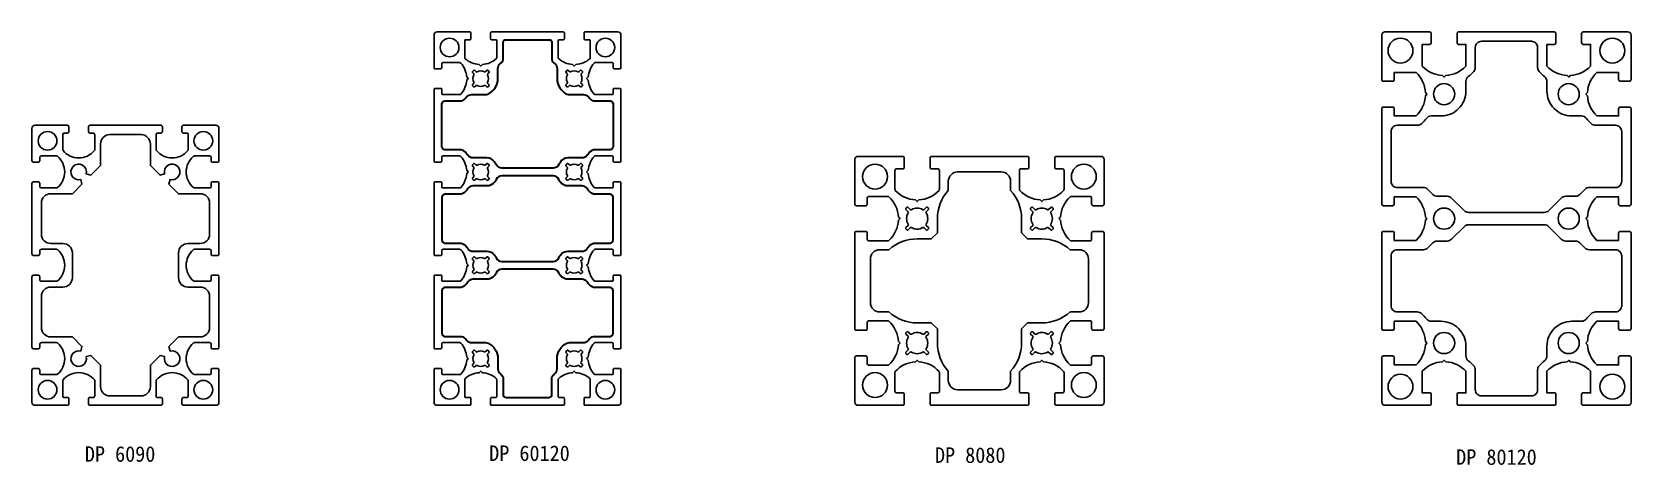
# Model space of a CAD drawing. Extents: x 2157 to 12417, y 247 to 1676.
# Drawn here: x 4150 to 4663, y 1497 to 1636 of the extents above; entities that cross this region are included whole.
import ezdxf

# ---------------------------------------------------------------- set-up
doc = ezdxf.new("R2010")
doc.units = 0
doc.header["$LTSCALE"] = 8
doc.layers.get('0').update_dxf_attribs({"linetype": 'CONTINUOUS'})
doc.layers.add('3', color=3, linetype='CONTINUOUS')
doc.layers.add('AM_0', color=7, linetype='CONTINUOUS', lineweight=30)
doc.styles.add('궁서체', font='')
doc.styles.get('궁서체').set_extended_font_data('GungsuhChe')

msp = doc.modelspace()

# ---------------------------------------------------------------- linework, layer by layer
at = {"color": 7}
for points in [[(4282.05, 1615.91), (4287.49, 1615.91, 0.214256), (4287.86, 1616.08, 0.165853), (4289.74, 1620.54), (4290.25, 1621.06), (4289.74, 1621.58, 0.165853), (4287.86, 1626.04, 0.214256), (4287.49, 1626.21), (4282.05, 1626.21, 0.414214), (4281.75, 1625.91), (4281.75, 1624.51, -0.414214), (4281.45, 1624.21), (4279.55, 1624.21, -0.414214), (4279.25, 1624.51), (4279.25, 1635.06, -0.414214), (4280.25, 1636.06), (4290.8, 1636.06, -0.414214), (4291.1, 1635.76), (4291.1, 1633.86, -0.414214), (4290.8, 1633.56), (4289.4, 1633.56, 0.414214), (4289.1, 1633.26), (4289.1, 1627.83, 0.214256), (4289.27, 1627.45, 0.165853), (4293.74, 1625.58), (4294.25, 1625.06), (4294.77, 1625.58, 0.165853), (4299.24, 1627.45, 0.214256), (4299.4, 1627.83), (4299.4, 1633.26, 0.414214), (4299.1, 1633.56), (4297.7, 1633.56, -0.414214), (4297.4, 1633.86), (4297.4, 1635.76, -0.414214), (4297.7, 1636.06), (4320.8, 1636.06, -0.414214), (4321.1, 1635.76), (4321.1, 1633.86, -0.414214), (4320.8, 1633.56), (4319.4, 1633.56, 0.414214), (4319.1, 1633.26), (4319.1, 1627.83, 0.214256), (4319.27, 1627.45, 0.165853), (4323.74, 1625.58), (4324.25, 1625.06), (4324.77, 1625.58, 0.165853), (4329.24, 1627.45, 0.214256), (4329.4, 1627.83), (4329.4, 1633.26, 0.414214), (4329.1, 1633.56), (4327.7, 1633.56, -0.414214), (4327.4, 1633.86), (4327.4, 1635.76, -0.414214), (4327.7, 1636.06), (4338.25, 1636.06, -0.414214), (4339.25, 1635.06), (4339.25, 1624.51, -0.414214), (4338.95, 1624.21), (4337.05, 1624.21, -0.414214), (4336.75, 1624.51), (4336.75, 1625.91, 0.414214), (4336.45, 1626.21), (4331.02, 1626.21, 0.214256), (4330.65, 1626.04, 0.165853), (4328.77, 1621.58), (4328.25, 1621.06), (4328.77, 1620.54, 0.165853), (4330.65, 1616.08, 0.214256), (4331.02, 1615.91), (4336.45, 1615.91, 0.414214), (4336.75, 1616.21), (4336.75, 1617.61, -0.414214), (4337.05, 1617.91), (4338.95, 1617.91, -0.414214), (4339.25, 1617.61), (4339.25, 1594.51, -0.414214), (4338.95, 1594.21), (4337.05, 1594.21, -0.414214), (4336.75, 1594.51), (4336.75, 1595.91, 0.414214), (4336.45, 1596.21), (4331.02, 1596.21, 0.214256), (4330.65, 1596.04, 0.165853), (4328.77, 1591.58), (4328.25, 1591.06), (4328.77, 1590.54, 0.165853), (4330.65, 1586.08, 0.214256), (4331.02, 1585.91), (4336.45, 1585.91, 0.414214), (4336.75, 1586.21), (4336.75, 1587.61, -0.414214), (4337.05, 1587.91), (4338.95, 1587.91, -0.414214), (4339.25, 1587.61), (4339.25, 1564.51, -0.414214), (4338.95, 1564.21), (4337.05, 1564.21, -0.414214), (4336.75, 1564.51), (4336.75, 1565.91, 0.414214), (4336.45, 1566.21), (4331.02, 1566.21, 0.214256), (4330.65, 1566.04, 0.165853), (4328.77, 1561.58), (4328.25, 1561.06), (4328.77, 1560.54, 0.165853), (4330.65, 1556.08, 0.214256), (4331.02, 1555.91), (4336.45, 1555.91, 0.414214), (4336.75, 1556.21), (4336.75, 1557.61, -0.414214), (4337.05, 1557.91), (4338.95, 1557.91, -0.414214), (4339.25, 1557.61), (4339.25, 1534.51, -0.414214), (4338.95, 1534.21), (4337.05, 1534.21, -0.414214), (4336.75, 1534.51), (4336.75, 1535.91, 0.414214), (4336.45, 1536.21), (4331.02, 1536.21, 0.214256), (4330.65, 1536.04, 0.165853), (4328.77, 1531.58), (4328.25, 1531.06), (4328.77, 1530.54, 0.165853), (4330.65, 1526.08, 0.214256), (4331.02, 1525.91), (4336.45, 1525.91, 0.414214), (4336.75, 1526.21), (4336.75, 1527.61, -0.414214), (4337.05, 1527.91), (4338.95, 1527.91, -0.414214), (4339.25, 1527.61), (4339.25, 1517.06, -0.414214), (4338.25, 1516.06), (4327.7, 1516.06, -0.414214), (4327.4, 1516.36), (4327.4, 1518.26, -0.414214), (4327.7, 1518.56), (4329.1, 1518.56, 0.414214), (4329.4, 1518.86), (4329.4, 1524.29, 0.214256), (4329.24, 1524.66, 0.165853), (4324.77, 1526.54), (4324.25, 1527.06), (4323.74, 1526.54, 0.165853), (4319.27, 1524.66, 0.214256), (4319.1, 1524.29), (4319.1, 1518.86, 0.414214), (4319.4, 1518.56), (4320.8, 1518.56, -0.414214), (4321.1, 1518.26), (4321.1, 1516.36, -0.414214), (4320.8, 1516.06), (4297.7, 1516.06, -0.414214), (4297.4, 1516.36), (4297.4, 1518.26, -0.414214), (4297.7, 1518.56), (4299.1, 1518.56, 0.414214), (4299.4, 1518.86), (4299.4, 1524.29, 0.214256), (4299.24, 1524.66, 0.165853), (4294.77, 1526.54), (4294.25, 1527.06), (4293.74, 1526.54, 0.165853), (4289.27, 1524.66, 0.214256), (4289.1, 1524.29), (4289.1, 1518.86, 0.414214), (4289.4, 1518.56), (4290.8, 1518.56, -0.414214), (4291.1, 1518.26), (4291.1, 1516.36, -0.414214), (4290.8, 1516.06), (4280.25, 1516.06, -0.414214), (4279.25, 1517.06), (4279.25, 1527.61, -0.414214), (4279.55, 1527.91), (4281.45, 1527.91, -0.414214), (4281.75, 1527.61), (4281.75, 1526.21, 0.414214), (4282.05, 1525.91), (4287.49, 1525.91, 0.214256), (4287.86, 1526.08, 0.165853), (4289.74, 1530.54), (4290.25, 1531.06), (4289.74, 1531.58, 0.165853), (4287.86, 1536.04, 0.214256), (4287.49, 1536.21), (4282.05, 1536.21, 0.414214), (4281.75, 1535.91), (4281.75, 1534.51, -0.414214), (4281.45, 1534.21), (4279.55, 1534.21, -0.414214), (4279.25, 1534.51), (4279.25, 1557.61, -0.414214), (4279.55, 1557.91), (4281.45, 1557.91, -0.414214), (4281.75, 1557.61), (4281.75, 1556.21, 0.414214), (4282.05, 1555.91), (4287.49, 1555.91, 0.214256), (4287.86, 1556.08, 0.165853), (4289.74, 1560.54), (4290.25, 1561.06), (4289.74, 1561.58, 0.165853), (4287.86, 1566.04, 0.214256), (4287.49, 1566.21), (4282.05, 1566.21, 0.414214), (4281.75, 1565.91), (4281.75, 1564.51, -0.414214), (4281.45, 1564.21), (4279.55, 1564.21, -0.414214), (4279.25, 1564.51), (4279.25, 1587.61, -0.414214), (4279.55, 1587.91), (4281.45, 1587.91, -0.414214), (4281.75, 1587.61), (4281.75, 1586.21, 0.414214), (4282.05, 1585.91), (4287.49, 1585.91, 0.214256), (4287.86, 1586.08, 0.165853), (4289.74, 1590.54), (4290.25, 1591.06), (4289.74, 1591.58, 0.165853), (4287.86, 1596.04, 0.214256), (4287.49, 1596.21), (4282.05, 1596.21, 0.414214), (4281.75, 1595.91), (4281.75, 1594.51, -0.414214), (4281.45, 1594.21), (4279.55, 1594.21, -0.414214), (4279.25, 1594.51), (4279.25, 1617.61, -0.414214), (4279.55, 1617.91), (4281.45, 1617.91, -0.414214), (4281.75, 1617.61), (4281.75, 1616.21, 0.414214)], [(4296.16, 1618.44, 0.414214), (4296.59, 1618.44), (4296.87, 1618.72, 0.414214), (4296.87, 1619.15), (4296.5, 1619.51, -0.331679), (4296.45, 1619.87, 0.253025), (4296.45, 1622.25, -0.331679), (4296.5, 1622.6), (4296.87, 1622.97, 0.414214), (4296.87, 1623.39), (4296.59, 1623.67, 0.414214), (4296.16, 1623.67), (4295.8, 1623.31, -0.331679), (4295.44, 1623.26, 0.253025), (4293.06, 1623.26, -0.331679), (4292.71, 1623.31), (4292.34, 1623.67, 0.414214), (4291.92, 1623.67), (4291.64, 1623.39, 0.414214), (4291.64, 1622.97), (4292, 1622.6, -0.331679), (4292.05, 1622.25, 0.253025), (4292.05, 1619.87, -0.331679), (4292, 1619.51), (4291.64, 1619.15, 0.414214), (4291.64, 1618.72), (4291.92, 1618.44, 0.414214), (4292.34, 1618.44), (4292.71, 1618.81, -0.331679), (4293.06, 1618.86, 0.253025), (4295.44, 1618.86, -0.331679), (4295.8, 1618.81)], [(4325.44, 1618.86, -0.331679), (4325.8, 1618.81), (4326.16, 1618.44, 0.414214), (4326.59, 1618.44), (4326.87, 1618.72, 0.414214), (4326.87, 1619.15), (4326.5, 1619.51, -0.331679), (4326.45, 1619.87, 0.253025), (4326.45, 1622.25, -0.331679), (4326.5, 1622.6), (4326.87, 1622.97, 0.414214), (4326.87, 1623.39), (4326.59, 1623.67, 0.414214), (4326.16, 1623.67), (4325.8, 1623.31, -0.331679), (4325.44, 1623.26, 0.253025), (4323.06, 1623.26, -0.331679), (4322.71, 1623.31), (4322.34, 1623.67, 0.414214), (4321.92, 1623.67), (4321.64, 1623.39, 0.414214), (4321.64, 1622.97), (4322, 1622.6, -0.331679), (4322.05, 1622.25, 0.253025), (4322.05, 1619.87, -0.331679), (4322, 1619.51), (4321.64, 1619.15, 0.414214), (4321.64, 1618.72), (4321.92, 1618.44, 0.414214), (4322.34, 1618.44), (4322.71, 1618.81, -0.331679), (4323.06, 1618.86, 0.253025)], [(4296.16, 1588.44, 0.414214), (4296.59, 1588.44), (4296.87, 1588.72, 0.414214), (4296.87, 1589.15), (4296.5, 1589.51, -0.331679), (4296.45, 1589.87, 0.253025), (4296.45, 1592.25, -0.331679), (4296.5, 1592.6), (4296.87, 1592.97, 0.414214), (4296.87, 1593.39), (4296.59, 1593.67, 0.414214), (4296.16, 1593.67), (4295.8, 1593.31, -0.331679), (4295.44, 1593.26, 0.253025), (4293.06, 1593.26, -0.331679), (4292.71, 1593.31), (4292.34, 1593.67, 0.414214), (4291.92, 1593.67), (4291.64, 1593.39, 0.414214), (4291.64, 1592.97), (4292, 1592.6, -0.331679), (4292.05, 1592.25, 0.253025), (4292.05, 1589.87, -0.331679), (4292, 1589.51), (4291.64, 1589.15, 0.414214), (4291.64, 1588.72), (4291.92, 1588.44, 0.414214), (4292.34, 1588.44), (4292.71, 1588.81, -0.331679), (4293.06, 1588.86, 0.253025), (4295.44, 1588.86, -0.331679), (4295.8, 1588.81)], [(4325.44, 1588.86, -0.331679), (4325.8, 1588.81), (4326.16, 1588.44, 0.414214), (4326.59, 1588.44), (4326.87, 1588.72, 0.414214), (4326.87, 1589.15), (4326.5, 1589.51, -0.331679), (4326.45, 1589.87, 0.253025), (4326.45, 1592.25, -0.331679), (4326.5, 1592.6), (4326.87, 1592.97, 0.414214), (4326.87, 1593.39), (4326.59, 1593.67, 0.414214), (4326.16, 1593.67), (4325.8, 1593.31, -0.331679), (4325.44, 1593.26, 0.253025), (4323.06, 1593.26, -0.331679), (4322.71, 1593.31), (4322.34, 1593.67, 0.414214), (4321.92, 1593.67), (4321.64, 1593.39, 0.414214), (4321.64, 1592.97), (4322, 1592.6, -0.331679), (4322.05, 1592.25, 0.253025), (4322.05, 1589.87, -0.331679), (4322, 1589.51), (4321.64, 1589.15, 0.414214), (4321.64, 1588.72), (4321.92, 1588.44, 0.414214), (4322.34, 1588.44), (4322.71, 1588.81, -0.331679), (4323.06, 1588.86, 0.253025)], [(4293.06, 1558.86, 0.331679), (4292.71, 1558.81), (4292.34, 1558.44, -0.414214), (4291.92, 1558.44), (4291.64, 1558.72, -0.414214), (4291.64, 1559.15), (4292, 1559.51, 0.331679), (4292.05, 1559.87, -0.253025), (4292.05, 1562.25, 0.331679), (4292, 1562.6), (4291.64, 1562.97, -0.414214), (4291.64, 1563.39), (4291.92, 1563.67, -0.414214), (4292.34, 1563.67), (4292.71, 1563.31, 0.331679), (4293.06, 1563.26, -0.253025), (4295.44, 1563.26, 0.331679), (4295.8, 1563.31), (4296.16, 1563.67, -0.414214), (4296.59, 1563.67), (4296.87, 1563.39, -0.414214), (4296.87, 1562.97), (4296.5, 1562.6, 0.331679), (4296.45, 1562.25, -0.253025), (4296.45, 1559.87, 0.331679), (4296.5, 1559.51), (4296.87, 1559.15, -0.414214), (4296.87, 1558.72), (4296.59, 1558.44, -0.414214), (4296.16, 1558.44), (4295.8, 1558.81, 0.331679), (4295.44, 1558.86, -0.253025)], [(4325.44, 1558.86, -0.331679), (4325.8, 1558.81), (4326.16, 1558.44, 0.414214), (4326.59, 1558.44), (4326.87, 1558.72, 0.414214), (4326.87, 1559.15), (4326.5, 1559.51, -0.331679), (4326.45, 1559.87, 0.253025), (4326.45, 1562.25, -0.331679), (4326.5, 1562.6), (4326.87, 1562.97, 0.414214), (4326.87, 1563.39), (4326.59, 1563.67, 0.414214), (4326.16, 1563.67), (4325.8, 1563.31, -0.331679), (4325.44, 1563.26, 0.253025), (4323.06, 1563.26, -0.331679), (4322.71, 1563.31), (4322.34, 1563.67, 0.414214), (4321.92, 1563.67), (4321.64, 1563.39, 0.414214), (4321.64, 1562.97), (4322, 1562.6, -0.331679), (4322.05, 1562.25, 0.253025), (4322.05, 1559.87, -0.331679), (4322, 1559.51), (4321.64, 1559.15, 0.414214), (4321.64, 1558.72), (4321.92, 1558.44, 0.414214), (4322.34, 1558.44), (4322.71, 1558.81, -0.331679), (4323.06, 1558.86, 0.253025)], [(4292.71, 1528.81, -0.331679), (4293.06, 1528.86, 0.253025), (4295.44, 1528.86, -0.331679), (4295.8, 1528.81), (4296.16, 1528.44, 0.414214), (4296.59, 1528.44), (4296.87, 1528.72, 0.414214), (4296.87, 1529.15), (4296.5, 1529.51, -0.331679), (4296.45, 1529.87, 0.253025), (4296.45, 1532.25, -0.331679), (4296.5, 1532.6), (4296.87, 1532.97, 0.414214), (4296.87, 1533.39), (4296.59, 1533.67, 0.414214), (4296.16, 1533.67), (4295.8, 1533.31, -0.331679), (4295.44, 1533.26, 0.253025), (4293.06, 1533.26, -0.331679), (4292.71, 1533.31), (4292.34, 1533.67, 0.414214), (4291.92, 1533.67), (4291.64, 1533.39, 0.414214), (4291.64, 1532.97), (4292, 1532.6, -0.331679), (4292.05, 1532.25, 0.253025), (4292.05, 1529.87, -0.331679), (4292, 1529.51), (4291.64, 1529.15, 0.414214), (4291.64, 1528.72), (4291.92, 1528.44, 0.414214), (4292.34, 1528.44)], [(4325.44, 1528.86, -0.331679), (4325.8, 1528.81), (4326.16, 1528.44, 0.414214), (4326.59, 1528.44), (4326.87, 1528.72, 0.414214), (4326.87, 1529.15), (4326.5, 1529.51, -0.331679), (4326.45, 1529.87, 0.253025), (4326.45, 1532.25, -0.331679), (4326.5, 1532.6), (4326.87, 1532.97, 0.414214), (4326.87, 1533.39), (4326.59, 1533.67, 0.414214), (4326.16, 1533.67), (4325.8, 1533.31, -0.331679), (4325.44, 1533.26, 0.253025), (4323.06, 1533.26, -0.331679), (4322.71, 1533.31), (4322.34, 1533.67, 0.414214), (4321.92, 1533.67), (4321.64, 1533.39, 0.414214), (4321.64, 1532.97), (4322, 1532.6, -0.331679), (4322.05, 1532.25, 0.253025), (4322.05, 1529.87, -0.331679), (4322, 1529.51), (4321.64, 1529.15, 0.414214), (4321.64, 1528.72), (4321.92, 1528.44, 0.414214), (4322.34, 1528.44), (4322.71, 1528.81, -0.331679), (4323.06, 1528.86, 0.253025)]]:
    msp.add_lwpolyline(points, format="xyb", close=True, dxfattribs=at)
at = {"color": 7, "lineweight": -3}
for points in [[(4608.12, 1636.06), (4623.47, 1636.06), (4638.82, 1636.06, -0.414214), (4639.32, 1635.56), (4639.32, 1632.56, -0.414214), (4638.82, 1632.06), (4636.47, 1632.06), (4636.47, 1625.06, 0.191444), (4642.95, 1622.07), (4643.47, 1621.56), (4643.98, 1622.07, 0.191444), (4650.47, 1625.06), (4650.47, 1632.06), (4648.12, 1632.06, -0.414214), (4647.62, 1632.56), (4647.62, 1635.56, -0.414214), (4648.12, 1636.06), (4662.47, 1636.06, -0.414214), (4663.47, 1635.06), (4663.47, 1620.71, -0.414214), (4662.97, 1620.21), (4659.97, 1620.21, -0.414214), (4659.47, 1620.71), (4659.47, 1623.06), (4652.47, 1623.06, 0.191444), (4649.48, 1616.57), (4648.97, 1616.06), (4649.48, 1615.54, 0.191444), (4652.47, 1609.06), (4659.47, 1609.06), (4659.47, 1611.41, -0.414214), (4659.97, 1611.91), (4662.97, 1611.91, -0.414214), (4663.47, 1611.41), (4663.47, 1580.71, -0.414214), (4662.97, 1580.21), (4659.97, 1580.21, -0.414214), (4659.47, 1580.71), (4659.47, 1583.06), (4652.47, 1583.06, 0.191444), (4649.48, 1576.57), (4648.97, 1576.06), (4649.48, 1575.54, 0.191444), (4652.47, 1569.06), (4659.47, 1569.06), (4659.47, 1571.41, -0.414214), (4659.97, 1571.91), (4662.97, 1571.91, -0.414214), (4663.47, 1571.41), (4663.47, 1540.71, -0.414214), (4662.97, 1540.21), (4659.97, 1540.21, -0.414214), (4659.47, 1540.71), (4659.47, 1543.06), (4652.47, 1543.06, 0.191444), (4649.48, 1536.57), (4648.97, 1536.06), (4649.48, 1535.54, 0.191444), (4652.47, 1529.06), (4659.47, 1529.06), (4659.47, 1531.41, -0.414214), (4659.97, 1531.91), (4662.97, 1531.91, -0.414214), (4663.47, 1531.41), (4663.47, 1517.06, -0.414214), (4662.47, 1516.06), (4648.12, 1516.06, -0.414214), (4647.62, 1516.56), (4647.62, 1519.56, -0.414214), (4648.12, 1520.06), (4650.47, 1520.06), (4650.47, 1527.06, 0.191444), (4643.98, 1530.04), (4643.47, 1530.56), (4642.95, 1530.04, 0.191444), (4636.47, 1527.06), (4636.47, 1520.06), (4638.82, 1520.06, -0.414214), (4639.32, 1519.56), (4639.32, 1516.56, -0.414214), (4638.82, 1516.06), (4623.47, 1516.06), (4608.12, 1516.06, -0.414214), (4607.62, 1516.56), (4607.62, 1519.56, -0.414214), (4608.12, 1520.06), (4610.47, 1520.06), (4610.47, 1527.06, 0.191444), (4603.98, 1530.04), (4603.47, 1530.56), (4602.95, 1530.04, 0.191444), (4596.47, 1527.06), (4596.47, 1520.06), (4598.82, 1520.06, -0.414214), (4599.32, 1519.56), (4599.32, 1516.56, -0.414214), (4598.82, 1516.06), (4584.47, 1516.06, -0.414214), (4583.47, 1517.06), (4583.47, 1531.41, -0.414214), (4583.97, 1531.91), (4586.97, 1531.91, -0.414214), (4587.47, 1531.41), (4587.47, 1529.06), (4594.47, 1529.06, 0.191444), (4597.45, 1535.54), (4597.97, 1536.06), (4597.45, 1536.57, 0.191444), (4594.47, 1543.06), (4587.47, 1543.06), (4587.47, 1540.71, -0.414214), (4586.97, 1540.21), (4583.97, 1540.21, -0.414214), (4583.47, 1540.71), (4583.47, 1571.41, -0.414214), (4583.97, 1571.91), (4586.97, 1571.91, -0.414214), (4587.47, 1571.41), (4587.47, 1569.06), (4594.47, 1569.06, 0.191444), (4597.45, 1575.54), (4597.97, 1576.06), (4597.45, 1576.57, 0.191444), (4594.47, 1583.06), (4587.47, 1583.06), (4587.47, 1580.71, -0.414214), (4586.97, 1580.21), (4583.97, 1580.21, -0.414214), (4583.47, 1580.71), (4583.47, 1611.41, -0.414214), (4583.97, 1611.91), (4586.97, 1611.91, -0.414214), (4587.47, 1611.41), (4587.47, 1609.06), (4594.47, 1609.06, 0.191444), (4597.45, 1615.54), (4597.97, 1616.06), (4597.45, 1616.57, 0.191444), (4594.47, 1623.06), (4587.47, 1623.06), (4587.47, 1620.71, -0.414214), (4586.97, 1620.21), (4583.97, 1620.21, -0.414214), (4583.47, 1620.71), (4583.47, 1635.06, -0.414214), (4584.47, 1636.06), (4598.82, 1636.06, -0.414214), (4599.32, 1635.56), (4599.32, 1632.56, -0.414214), (4598.82, 1632.06), (4596.47, 1632.06), (4596.47, 1625.06, 0.191444), (4602.95, 1622.07), (4603.47, 1621.56), (4603.98, 1622.07, 0.191444), (4610.47, 1625.06), (4610.47, 1632.06), (4608.12, 1632.06, -0.414214), (4607.62, 1632.56), (4607.62, 1635.56, -0.414214)], [(4633.47, 1631.06), (4633.47, 1624.67, 0.182676), (4633.97, 1623.35, 0.046885), (4635.69, 1621.72, -0.231544), (4636.47, 1620.14), (4636.47, 1617.06, 0.414214), (4644.47, 1609.06), (4647.55, 1609.06, -0.231544), (4649.13, 1608.28, 0.046885), (4650.75, 1606.56, 0.182676), (4652.08, 1606.06), (4658.47, 1606.06, -0.414214), (4660.47, 1604.06), (4660.47, 1596.16), (4660.47, 1588.06, -0.414214), (4658.47, 1586.06), (4650.09, 1586.06, 0.198912), (4648.68, 1585.47), (4647.05, 1583.84, -0.198912), (4645.64, 1583.26), (4642.49, 1583.26, 0.198912), (4641.08, 1582.67), (4637.05, 1578.64, -0.198912), (4635.64, 1578.06), (4623.47, 1578.06), (4611.29, 1578.06, -0.198912), (4609.88, 1578.64), (4605.85, 1582.67, 0.198912), (4604.44, 1583.26), (4601.29, 1583.26, -0.198912), (4599.88, 1583.84), (4598.25, 1585.47, 0.198912), (4596.84, 1586.06), (4588.47, 1586.06, -0.414214), (4586.47, 1588.06), (4586.47, 1596.16), (4586.47, 1604.06, -0.414214), (4588.47, 1606.06), (4594.86, 1606.06, 0.182676), (4596.18, 1606.56, 0.046885), (4597.8, 1608.28, -0.231544), (4599.38, 1609.06), (4602.47, 1609.06, 0.414214), (4610.47, 1617.06), (4610.47, 1620.14, -0.231544), (4611.24, 1621.72, 0.046885), (4612.97, 1623.35, 0.182676), (4613.47, 1624.67), (4613.47, 1631.06, -0.414214), (4615.47, 1633.06), (4623.47, 1633.06), (4631.47, 1633.06, -0.414214)], [(4153.21, 1551.06, -0.414214), (4156.21, 1554.06), (4160.16, 1554.06, 0.414214), (4163.16, 1557.06), (4163.16, 1565.06, 0.414214), (4160.16, 1568.06), (4156.21, 1568.06, -0.414214), (4153.21, 1571.06), (4153.21, 1576.06), (4153.21, 1581.06, -0.414214), (4156.21, 1584.06), (4163.16, 1584.06), (4166.25, 1587.15), (4165.85, 1588.64, -3.732051), (4167.62, 1590.41), (4169.11, 1590.01), (4172.21, 1593.11), (4172.21, 1600.06, -0.414214), (4175.21, 1603.06), (4180.21, 1603.06), (4185.21, 1603.06, -0.414214), (4188.21, 1600.06), (4188.21, 1593.11), (4191.3, 1590.01), (4192.79, 1590.41, -3.732051), (4194.56, 1588.64), (4194.16, 1587.15), (4197.26, 1584.06), (4204.21, 1584.06, -0.414214), (4207.21, 1581.06), (4207.21, 1576.06), (4207.21, 1571.06, -0.414214), (4204.21, 1568.06), (4200.26, 1568.06, 0.414214), (4197.26, 1565.06), (4197.26, 1557.06, 0.414214), (4200.26, 1554.06), (4204.21, 1554.06, -0.414214), (4207.21, 1551.06), (4207.21, 1546.06), (4207.21, 1541.06, -0.414214), (4204.21, 1538.06), (4197.26, 1538.06), (4194.16, 1534.96), (4194.56, 1533.47, -3.732051), (4192.79, 1531.7), (4191.3, 1532.1), (4188.21, 1529.01), (4188.21, 1522.06, -0.414214), (4185.21, 1519.06), (4180.21, 1519.06), (4175.21, 1519.06, -0.414214), (4172.21, 1522.06), (4172.21, 1529.01), (4169.11, 1532.1), (4167.62, 1531.7, -3.732051), (4165.85, 1533.47), (4166.25, 1534.96), (4163.16, 1538.06), (4156.21, 1538.06, -0.414214), (4153.21, 1541.06), (4153.21, 1546.06)], [(4611.29, 1574.06, 0.198912), (4609.88, 1573.47), (4605.85, 1569.44, -0.198912), (4604.44, 1568.86), (4601.29, 1568.86, 0.198912), (4599.88, 1568.27), (4598.25, 1566.64, -0.198912), (4596.84, 1566.06), (4588.47, 1566.06, 0.414214), (4586.47, 1564.06), (4586.47, 1555.96), (4586.47, 1548.06, 0.414214), (4588.47, 1546.06), (4594.86, 1546.06, -0.182676), (4596.18, 1545.56, -0.046885), (4597.8, 1543.83, 0.231544), (4599.38, 1543.06), (4602.47, 1543.06, -0.414214), (4610.47, 1535.06), (4610.47, 1531.97, 0.231544), (4611.24, 1530.39, -0.046885), (4612.97, 1528.77, -0.182676), (4613.47, 1527.45), (4613.47, 1521.06, 0.414214), (4615.47, 1519.06), (4623.47, 1519.06), (4631.47, 1519.06, 0.414214), (4633.47, 1521.06), (4633.47, 1527.45, -0.182676), (4633.97, 1528.77, -0.046885), (4635.69, 1530.39, 0.231544), (4636.47, 1531.97), (4636.47, 1535.06, -0.414214), (4644.47, 1543.06), (4647.55, 1543.06, 0.231544), (4649.13, 1543.83, -0.046885), (4650.75, 1545.56, -0.182676), (4652.08, 1546.06), (4658.47, 1546.06, 0.414214), (4660.47, 1548.06), (4660.47, 1555.96), (4660.47, 1564.06, 0.414214), (4658.47, 1566.06), (4650.09, 1566.06, -0.198912), (4648.68, 1566.64), (4647.05, 1568.27, 0.198912), (4645.64, 1568.86), (4642.49, 1568.86, -0.198912), (4641.08, 1569.44), (4637.05, 1573.47, 0.198912), (4635.64, 1574.06), (4623.47, 1574.06)]]:
    msp.add_lwpolyline(points, format="xyb", close=True, dxfattribs=at)
msp.add_lwpolyline([(4210.21, 1557.41), (4210.21, 1546.06), (4210.21, 1534.71, -0.414214), (4209.71, 1534.21), (4208.21, 1534.21, -0.414214), (4207.71, 1534.71), (4207.71, 1535.71, 0.414214), (4207.21, 1536.21), (4202.38, 1536.21, 0.175532), (4202.06, 1536.09, 0.222504), (4199.71, 1531.06, 0.222504), (4202.06, 1526.02, 0.175532), (4202.38, 1525.91), (4207.21, 1525.91, 0.414214), (4207.71, 1526.41), (4207.71, 1527.41, -0.414214), (4208.21, 1527.91), (4209.71, 1527.91, -0.414214), (4210.21, 1527.41), (4210.21, 1517.06, -0.414214), (4209.21, 1516.06), (4198.86, 1516.06, -0.414214), (4198.36, 1516.56), (4198.36, 1518.06, -0.414214), (4198.86, 1518.56), (4199.86, 1518.56, 0.414214), (4200.36, 1519.06), (4200.36, 1523.88, 0.175532), (4200.24, 1524.2, 0.222504), (4195.21, 1526.56, 0.222504), (4190.17, 1524.2, 0.175532), (4190.06, 1523.88), (4190.06, 1519.06, 0.414214), (4190.56, 1518.56), (4191.56, 1518.56, -0.414214), (4192.06, 1518.06), (4192.06, 1516.56, -0.414214), (4191.56, 1516.06), (4180.21, 1516.06), (4168.86, 1516.06, -0.414214), (4168.36, 1516.56), (4168.36, 1518.06, -0.414214), (4168.86, 1518.56), (4169.86, 1518.56, 0.414214), (4170.36, 1519.06), (4170.36, 1523.88, 0.175532), (4170.24, 1524.2, 0.222504), (4165.21, 1526.56, 0.222504), (4160.17, 1524.2, 0.175532), (4160.06, 1523.88), (4160.06, 1519.06, 0.414214), (4160.56, 1518.56), (4161.56, 1518.56, -0.414214), (4162.06, 1518.06), (4162.06, 1516.56, -0.414214), (4161.56, 1516.06), (4151.21, 1516.06, -0.414214), (4150.21, 1517.06), (4150.21, 1527.41, -0.414214), (4150.71, 1527.91), (4152.21, 1527.91, -0.414214), (4152.71, 1527.41), (4152.71, 1526.41, 0.414214), (4153.21, 1525.91), (4158.03, 1525.91, 0.175532), (4158.35, 1526.02, 0.222504), (4160.71, 1531.06, 0.222504), (4158.35, 1536.09, 0.175532), (4158.03, 1536.21), (4153.21, 1536.21, 0.414214), (4152.71, 1535.71), (4152.71, 1534.71, -0.414214), (4152.21, 1534.21), (4150.71, 1534.21, -0.414214), (4150.21, 1534.71), (4150.21, 1546.06), (4150.21, 1557.41, -0.414214), (4150.71, 1557.91), (4152.21, 1557.91, -0.414214), (4152.71, 1557.41), (4152.71, 1556.41, 0.414214), (4153.21, 1555.91), (4158.03, 1555.91, 0.175532), (4158.35, 1556.02, 0.222504), (4160.71, 1561.06, 0.222504), (4158.35, 1566.09, 0.175532), (4158.03, 1566.21), (4153.21, 1566.21, 0.414214), (4152.71, 1565.71), (4152.71, 1564.71, -0.414214), (4152.21, 1564.21), (4150.71, 1564.21, -0.414214), (4150.21, 1564.71), (4150.21, 1576.06), (4150.21, 1587.41, -0.414214), (4150.71, 1587.91), (4152.21, 1587.91, -0.414214), (4152.71, 1587.41), (4152.71, 1586.41, 0.414214), (4153.21, 1585.91), (4158.03, 1585.91, 0.175532), (4158.35, 1586.02, 0.222504), (4160.71, 1591.06, 0.222504), (4158.35, 1596.09, 0.175532), (4158.03, 1596.21), (4153.21, 1596.21, 0.414214), (4152.71, 1595.71), (4152.71, 1594.71, -0.414214), (4152.21, 1594.21), (4150.71, 1594.21, -0.414214), (4150.21, 1594.71), (4150.21, 1605.06, -0.414214), (4151.21, 1606.06), (4161.56, 1606.06, -0.414214), (4162.06, 1605.56), (4162.06, 1604.06, -0.414214), (4161.56, 1603.56), (4160.56, 1603.56, 0.414214), (4160.06, 1603.06), (4160.06, 1598.23, 0.175532), (4160.17, 1597.91, 0.222504), (4165.21, 1595.56, 0.222504), (4170.24, 1597.91, 0.175532), (4170.36, 1598.23), (4170.36, 1603.06, 0.414214), (4169.86, 1603.56), (4168.86, 1603.56, -0.414214), (4168.36, 1604.06), (4168.36, 1605.56, -0.414214), (4168.86, 1606.06), (4180.21, 1606.06), (4191.56, 1606.06, -0.414214), (4192.06, 1605.56), (4192.06, 1604.06, -0.414214), (4191.56, 1603.56), (4190.56, 1603.56, 0.414214), (4190.06, 1603.06), (4190.06, 1598.23, 0.175532), (4190.17, 1597.91, 0.222504), (4195.21, 1595.56, 0.222504), (4200.24, 1597.91, 0.175532), (4200.36, 1598.23), (4200.36, 1603.06, 0.414214), (4199.86, 1603.56), (4198.86, 1603.56, -0.414214), (4198.36, 1604.06), (4198.36, 1605.56, -0.414214), (4198.86, 1606.06), (4209.21, 1606.06, -0.414214), (4210.21, 1605.06), (4210.21, 1594.71, -0.414214), (4209.71, 1594.21), (4208.21, 1594.21, -0.414214), (4207.71, 1594.71), (4207.71, 1595.71, 0.414214), (4207.21, 1596.21), (4202.38, 1596.21, 0.175532), (4202.06, 1596.09, 0.222504), (4199.71, 1591.06, 0.222504), (4202.06, 1586.02, 0.175532), (4202.38, 1585.91), (4207.21, 1585.91, 0.414214), (4207.71, 1586.41), (4207.71, 1587.41, -0.414214), (4208.21, 1587.91), (4209.71, 1587.91, -0.414214), (4210.21, 1587.41), (4210.21, 1576.06), (4210.21, 1564.71, -0.414214), (4209.71, 1564.21), (4208.21, 1564.21, -0.414214), (4207.71, 1564.71), (4207.71, 1565.71, 0.414214), (4207.21, 1566.21), (4202.38, 1566.21, 0.175532), (4202.06, 1566.09, 0.222504), (4199.71, 1561.06, 0.222504), (4202.06, 1556.02, 0.175532), (4202.38, 1555.91), (4207.21, 1555.91, 0.414214), (4207.71, 1556.41), (4207.71, 1557.41, -0.414214), (4208.21, 1557.91), (4209.71, 1557.91, -0.414214), (4210.21, 1557.41)], format="xyb", dxfattribs=at)
at = {"color": 7}
for centre in [(4284.25, 1631.06), (4334.25, 1631.06), (4284.25, 1521.06), (4334.25, 1521.06)]:
    msp.add_circle(centre, 3, dxfattribs=at)
at = {"color": 7, "lineweight": -3}
for centre, radius in [((4589.47, 1630.06), 4), ((4657.47, 1630.06), 4), ((4603.47, 1616.06), 3.4), ((4643.47, 1616.06), 3.4), ((4155.21, 1601.06), 3), ((4205.21, 1601.06), 3), ((4603.47, 1576.06), 3.4), ((4643.47, 1576.06), 3.4), ((4603.47, 1536.06), 3.4), ((4643.47, 1536.06), 3.4), ((4589.47, 1522.06), 4), ((4657.47, 1522.06), 4), ((4155.21, 1521.06), 3), ((4205.21, 1521.06), 3)]:
    msp.add_circle(centre, radius, dxfattribs=at)
at = {"layer": '3', "color": 7, "lineweight": -3}
for points in [[(4494.33, 1571.41, 0.414214), (4493.83, 1571.91), (4490.83, 1571.91, 0.414214), (4490.33, 1571.41), (4490.33, 1569.41, -0.414214), (4489.83, 1568.91), (4483.77, 1568.91, -0.187081), (4483.43, 1569.04, -0.196705), (4480.35, 1575.54), (4479.83, 1576.06), (4480.35, 1576.57, -0.196705), (4483.43, 1583.07, -0.187081), (4483.77, 1583.21), (4489.83, 1583.21, -0.414214), (4490.33, 1582.71), (4490.33, 1580.7, 0.414214), (4490.83, 1580.2), (4493.83, 1580.2, 0.414214), (4494.33, 1580.7), (4494.33, 1594.06), (4494.33, 1595.06, 0.414214), (4493.33, 1596.06), (4492.33, 1596.06), (4478.98, 1596.06, 0.414214), (4478.48, 1595.56), (4478.48, 1592.56, 0.414214), (4478.98, 1592.06), (4480.98, 1592.06, -0.414214), (4481.48, 1591.56), (4481.48, 1585.49, -0.187081), (4481.35, 1585.15, -0.196705), (4474.85, 1582.07), (4474.33, 1581.56), (4473.82, 1582.07, -0.196705), (4467.32, 1585.15, -0.187081), (4467.19, 1585.49), (4467.19, 1591.56, -0.414214), (4467.69, 1592.06), (4469.69, 1592.06, 0.414214), (4470.19, 1592.56), (4470.19, 1595.56, 0.414214), (4469.69, 1596.06), (4454.33, 1596.06), (4438.98, 1596.06, 0.414214), (4438.48, 1595.56), (4438.48, 1592.56, 0.414214), (4438.98, 1592.06), (4440.98, 1592.06, -0.414214), (4441.48, 1591.56), (4441.48, 1585.49, -0.187081), (4441.35, 1585.15, -0.196705), (4434.85, 1582.07), (4434.33, 1581.56), (4433.82, 1582.07, -0.196705), (4427.32, 1585.15, -0.187081), (4427.19, 1585.49), (4427.19, 1591.56, -0.414214), (4427.69, 1592.06), (4429.69, 1592.06, 0.414214), (4430.19, 1592.56), (4430.19, 1595.56, 0.414214), (4429.69, 1596.06), (4416.33, 1596.06), (4415.33, 1596.06, 0.414214), (4414.33, 1595.06), (4414.33, 1594.06), (4414.33, 1580.7, 0.414214), (4414.83, 1580.2), (4417.83, 1580.2, 0.414214), (4418.33, 1580.7), (4418.33, 1582.71, -0.414214), (4418.83, 1583.21), (4424.9, 1583.21, -0.187081), (4425.24, 1583.07, -0.196705), (4428.32, 1576.57), (4428.83, 1576.06), (4428.32, 1575.54, -0.196705), (4425.24, 1569.04, -0.187081), (4424.9, 1568.91), (4418.83, 1568.91, -0.414214), (4418.33, 1569.41), (4418.33, 1571.41, 0.414214), (4417.83, 1571.91), (4414.83, 1571.91, 0.414214), (4414.33, 1571.41), (4414.33, 1556.06), (4414.33, 1540.7, 0.414214), (4414.83, 1540.2), (4417.83, 1540.2, 0.414214), (4418.33, 1540.7), (4418.33, 1542.71, -0.414214), (4418.83, 1543.21), (4424.9, 1543.21, -0.187081), (4425.24, 1543.07, -0.196705), (4428.32, 1536.57), (4428.83, 1536.06), (4428.32, 1535.54, -0.196705), (4425.24, 1529.04, -0.187081), (4424.9, 1528.91), (4418.83, 1528.91, -0.414214), (4418.33, 1529.41), (4418.33, 1531.41, 0.414214), (4417.83, 1531.91), (4414.83, 1531.91, 0.414214), (4414.33, 1531.41), (4414.33, 1518.06), (4414.33, 1517.06, 0.414214), (4415.33, 1516.06), (4416.33, 1516.06), (4429.69, 1516.06, 0.414214), (4430.19, 1516.56), (4430.19, 1519.56, 0.414214), (4429.69, 1520.06), (4427.69, 1520.06, -0.414214), (4427.19, 1520.56), (4427.19, 1526.62, -0.187081), (4427.32, 1526.96, -0.196705), (4433.82, 1530.04), (4434.33, 1530.56), (4434.85, 1530.04, -0.196705), (4441.35, 1526.96, -0.187081), (4441.48, 1526.62), (4441.48, 1520.56, -0.414214), (4440.98, 1520.06), (4438.98, 1520.06, 0.414214), (4438.48, 1519.56), (4438.48, 1516.56, 0.414214), (4438.98, 1516.06), (4454.33, 1516.06), (4469.69, 1516.06, 0.414214), (4470.19, 1516.56), (4470.19, 1519.56, 0.414214), (4469.69, 1520.06), (4467.69, 1520.06, -0.414214), (4467.19, 1520.56), (4467.19, 1526.62, -0.187081), (4467.32, 1526.96, -0.196705), (4473.82, 1530.04), (4474.33, 1530.56), (4474.85, 1530.04, -0.196705), (4481.35, 1526.96, -0.187081), (4481.48, 1526.62), (4481.48, 1520.56, -0.414214), (4480.98, 1520.06), (4478.98, 1520.06, 0.414214), (4478.48, 1519.56), (4478.48, 1516.56, 0.414214), (4478.98, 1516.06), (4492.33, 1516.06), (4493.33, 1516.06, 0.414214), (4494.33, 1517.06), (4494.33, 1518.06), (4494.33, 1531.41, 0.414214), (4493.83, 1531.91), (4490.83, 1531.91, 0.414214), (4490.33, 1531.41), (4490.33, 1529.41, -0.414214), (4489.83, 1528.91), (4483.77, 1528.91, -0.187081), (4483.43, 1529.04, -0.196705), (4480.35, 1535.54), (4479.83, 1536.06), (4480.35, 1536.57, -0.196705), (4483.43, 1543.07, -0.187081), (4483.77, 1543.21), (4489.83, 1543.21, -0.414214), (4490.33, 1542.71), (4490.33, 1540.7, 0.414214), (4490.83, 1540.2), (4493.83, 1540.2, 0.414214), (4494.33, 1540.7), (4494.33, 1556.06)], [(4489.33, 1563.06, 0.414214), (4486.33, 1566.06), (4483.4, 1566.06, 0.186266), (4474.33, 1569.56), (4469.8, 1569.56), (4467.83, 1571.53), (4467.83, 1576.06, 0.186266), (4464.33, 1585.13), (4464.33, 1588.06, 0.414214), (4461.33, 1591.06), (4454.33, 1591.06), (4447.33, 1591.06, 0.414214), (4444.33, 1588.06), (4444.33, 1585.13, 0.186266), (4440.83, 1576.06), (4440.83, 1571.53), (4438.86, 1569.56), (4434.33, 1569.56, 0.186266), (4425.26, 1566.06), (4422.33, 1566.06, 0.414214), (4419.33, 1563.06), (4419.33, 1556.06), (4419.33, 1549.06, 0.414214), (4422.33, 1546.06), (4425.26, 1546.06, 0.186266), (4434.33, 1542.56), (4438.86, 1542.56), (4440.83, 1540.59), (4440.83, 1536.06, 0.186266), (4444.33, 1526.99), (4444.33, 1524.06, 0.414214), (4447.33, 1521.06), (4454.33, 1521.06), (4461.33, 1521.06, 0.414214), (4464.33, 1524.06), (4464.33, 1526.99, 0.186266), (4467.83, 1536.06), (4467.83, 1540.59), (4469.8, 1542.56), (4474.33, 1542.56, 0.186266), (4483.4, 1546.06), (4486.33, 1546.06, 0.414214), (4489.33, 1549.06), (4489.33, 1556.06)], [(4437.2, 1577.89, -0.353268), (4437.24, 1578.26), (4437.94, 1578.96, 0.415397), (4437.94, 1579.38), (4437.66, 1579.66, 0.415397), (4437.23, 1579.66), (4436.54, 1578.96, -0.353268), (4436.16, 1578.92, 0.292377), (4432.5, 1578.92, -0.353268), (4432.13, 1578.96), (4431.43, 1579.66, 0.415397), (4431.01, 1579.66), (4430.73, 1579.38, 0.415397), (4430.73, 1578.96), (4431.43, 1578.26, -0.353268), (4431.47, 1577.89, 0.292377), (4431.47, 1574.23, -0.353268), (4431.43, 1573.85), (4430.73, 1573.16, 0.415397), (4430.73, 1572.73), (4431.01, 1572.45, 0.415397), (4431.43, 1572.45), (4432.13, 1573.15, -0.353268), (4432.5, 1573.19, 0.292377), (4436.16, 1573.19, -0.353268), (4436.54, 1573.15), (4437.23, 1572.45, 0.415397), (4437.66, 1572.45), (4437.94, 1572.73, 0.415397), (4437.94, 1573.16), (4437.24, 1573.85, -0.353268), (4437.2, 1574.23, 0.292377)], [(4477.2, 1577.89, -0.353268), (4477.24, 1578.26), (4477.94, 1578.96, 0.415397), (4477.94, 1579.38), (4477.66, 1579.66, 0.415397), (4477.23, 1579.66), (4476.54, 1578.96, -0.353268), (4476.16, 1578.92, 0.292377), (4472.5, 1578.92, -0.353268), (4472.13, 1578.96), (4471.43, 1579.66, 0.415397), (4471.01, 1579.66), (4470.73, 1579.38, 0.415397), (4470.73, 1578.96), (4471.43, 1578.26, -0.353268), (4471.47, 1577.89, 0.292377), (4471.47, 1574.23, -0.353268), (4471.43, 1573.85), (4470.73, 1573.16, 0.415397), (4470.73, 1572.73), (4471.01, 1572.45, 0.415397), (4471.43, 1572.45), (4472.13, 1573.15, -0.353268), (4472.5, 1573.19, 0.292377), (4476.16, 1573.19, -0.353268), (4476.54, 1573.15), (4477.23, 1572.45, 0.415397), (4477.66, 1572.45), (4477.94, 1572.73, 0.415397), (4477.94, 1573.16), (4477.24, 1573.85, -0.353268), (4477.2, 1574.23, 0.292377)], [(4437.24, 1538.26), (4437.94, 1538.96, 0.415397), (4437.94, 1539.38), (4437.66, 1539.66, 0.415397), (4437.23, 1539.66), (4436.54, 1538.96, -0.353268), (4436.16, 1538.92, 0.292377), (4432.5, 1538.92, -0.353268), (4432.13, 1538.96), (4431.43, 1539.66, 0.415397), (4431.01, 1539.66), (4430.73, 1539.38, 0.415397), (4430.73, 1538.96), (4431.43, 1538.26, -0.353268), (4431.47, 1537.89, 0.292377), (4431.47, 1534.23, -0.353268), (4431.43, 1533.85), (4430.73, 1533.16, 0.415397), (4430.73, 1532.73), (4431.01, 1532.45, 0.415397), (4431.43, 1532.45), (4432.13, 1533.15, -0.353268), (4432.5, 1533.19, 0.292377), (4436.16, 1533.19, -0.353268), (4436.54, 1533.15), (4437.23, 1532.45, 0.415397), (4437.66, 1532.45), (4437.94, 1532.73, 0.415397), (4437.94, 1533.16), (4437.24, 1533.85, -0.353268), (4437.2, 1534.23, 0.292377), (4437.2, 1537.89, -0.353268)], [(4477.94, 1538.96, 0.415397), (4477.94, 1539.38), (4477.66, 1539.66, 0.415397), (4477.23, 1539.66), (4476.54, 1538.96, -0.353268), (4476.16, 1538.92, 0.292377), (4472.5, 1538.92, -0.353268), (4472.13, 1538.96), (4471.43, 1539.66, 0.415397), (4471.01, 1539.66), (4470.73, 1539.38, 0.415397), (4470.73, 1538.96), (4471.43, 1538.26, -0.353268), (4471.47, 1537.89, 0.292377), (4471.47, 1534.23, -0.353268), (4471.43, 1533.85), (4470.73, 1533.16, 0.415397), (4470.73, 1532.73), (4471.01, 1532.45, 0.415397), (4471.43, 1532.45), (4472.13, 1533.15, -0.353268), (4472.5, 1533.19, 0.292377), (4476.16, 1533.19, -0.353268), (4476.54, 1533.15), (4477.23, 1532.45, 0.415397), (4477.66, 1532.45), (4477.94, 1532.73, 0.415397), (4477.94, 1533.16), (4477.24, 1533.85, -0.353268), (4477.2, 1534.23, 0.292377), (4477.2, 1537.89, -0.353268), (4477.24, 1538.26)]]:
    msp.add_lwpolyline(points, format="xyb", close=True, dxfattribs=at)
for centre in [(4420.83, 1589.56), (4487.83, 1589.56), (4420.83, 1522.56), (4487.83, 1522.56)]:
    msp.add_circle(centre, 4, dxfattribs=at)
at = {"layer": 'AM_0', "color": 7}
for points in [[(4289.35, 1597.37, 0.214256), (4287.49, 1598.21), (4282.75, 1598.21, -0.414214), (4281.75, 1599.21), (4281.75, 1612.91, -0.414214), (4282.75, 1613.91), (4287.71, 1613.91, 0.206331), (4289.16, 1614.53, 0.021486), (4289.69, 1615.15, -0.228832), (4291.26, 1615.91), (4295.78, 1615.91, 0.113237), (4296.65, 1616.11, 0.287492), (4299.75, 1621.06), (4299.75, 1624.34, -0.218466), (4300.45, 1625.86, 0.024618), (4301.13, 1626.5, 0.192811), (4301.4, 1627.19), (4301.4, 1632.56, -0.414214), (4302.4, 1633.56), (4309.25, 1633.56), (4316.1, 1633.56, -0.414214), (4317.1, 1632.56), (4317.1, 1627.19, 0.192811), (4317.38, 1626.5, 0.024618), (4318.06, 1625.86, -0.218466), (4318.75, 1624.34), (4318.75, 1621.06, 0.287492), (4321.86, 1616.11, 0.113237), (4322.73, 1615.91), (4327.25, 1615.91, -0.228832), (4328.81, 1615.15, 0.021486), (4329.35, 1614.53, 0.206331), (4330.8, 1613.91), (4335.75, 1613.91, -0.414214), (4336.75, 1612.91), (4336.75, 1599.21, -0.414214), (4335.75, 1598.21), (4331.02, 1598.21, 0.214256), (4329.15, 1597.37, 0.031471), (4328.42, 1596.43, -0.247394), (4326.77, 1595.56), (4322.25, 1595.56, 0.236068), (4319.85, 1594.36, 0.048867), (4319.3, 1593.44, -0.28826), (4317.49, 1592.31), (4309.25, 1592.31), (4301.01, 1592.31, -0.28826), (4299.21, 1593.44, 0.048867), (4298.65, 1594.36, 0.236068), (4296.25, 1595.56), (4291.74, 1595.56, -0.247394), (4290.09, 1596.43, 0.031471)], [(4336.75, 1576.06), (4336.75, 1582.91, 0.414214), (4335.75, 1583.91), (4331.02, 1583.91, -0.214256), (4329.15, 1584.75, -0.031471), (4328.42, 1585.69, 0.247394), (4326.77, 1586.56), (4322.25, 1586.56, -0.236068), (4319.85, 1587.76, -0.048867), (4319.3, 1588.67, 0.28826), (4317.49, 1589.81), (4309.25, 1589.81), (4301.01, 1589.81, 0.28826), (4299.21, 1588.67, -0.048867), (4298.65, 1587.76, -0.236068), (4296.25, 1586.56), (4291.74, 1586.56, 0.247394), (4290.09, 1585.69, -0.031471), (4289.35, 1584.75, -0.214256), (4287.49, 1583.91), (4282.75, 1583.91, 0.414214), (4281.75, 1582.91), (4281.75, 1576.06), (4281.75, 1569.21, 0.414214), (4282.75, 1568.21), (4287.49, 1568.21, -0.214256), (4289.35, 1567.37, -0.031471), (4290.09, 1566.43, 0.247394), (4291.74, 1565.56), (4296.25, 1565.56, -0.236068), (4298.65, 1564.36, -0.048867), (4299.21, 1563.44, 0.28826), (4301.01, 1562.31), (4309.25, 1562.31), (4317.49, 1562.31, 0.28826), (4319.3, 1563.44, -0.048867), (4319.85, 1564.36, -0.236068), (4322.25, 1565.56), (4326.77, 1565.56, 0.247394), (4328.42, 1566.43, -0.031471), (4329.15, 1567.37, -0.214256), (4331.02, 1568.21), (4335.75, 1568.21, 0.414214), (4336.75, 1569.21)], [(4289.35, 1554.75, -0.214256), (4287.49, 1553.91), (4282.75, 1553.91, 0.414214), (4281.75, 1552.91), (4281.75, 1539.21, 0.414214), (4282.75, 1538.21), (4287.71, 1538.21, -0.206331), (4289.16, 1537.58, -0.021486), (4289.69, 1536.96, 0.228832), (4291.26, 1536.21), (4295.78, 1536.21, -0.113237), (4296.65, 1536.01, -0.287492), (4299.75, 1531.06), (4299.75, 1527.78, 0.218466), (4300.45, 1526.26, -0.024618), (4301.13, 1525.62, -0.192811), (4301.4, 1524.93), (4301.4, 1519.56, 0.414214), (4302.4, 1518.56), (4309.25, 1518.56), (4316.1, 1518.56, 0.414214), (4317.1, 1519.56), (4317.1, 1524.93, -0.192811), (4317.38, 1525.62, -0.024618), (4318.06, 1526.26, 0.218466), (4318.75, 1527.78), (4318.75, 1531.06, -0.287492), (4321.86, 1536.01, -0.113237), (4322.73, 1536.21), (4327.25, 1536.21, 0.228832), (4328.81, 1536.96, -0.021486), (4329.35, 1537.58, -0.206331), (4330.8, 1538.21), (4335.75, 1538.21, 0.414214), (4336.75, 1539.21), (4336.75, 1552.91, 0.414214), (4335.75, 1553.91), (4331.02, 1553.91, -0.214256), (4329.15, 1554.75, -0.031471), (4328.42, 1555.69, 0.247394), (4326.77, 1556.56), (4322.25, 1556.56, -0.236068), (4319.85, 1557.76, -0.048867), (4319.3, 1558.67, 0.28826), (4317.49, 1559.81), (4309.25, 1559.81), (4301.01, 1559.81, 0.28826), (4299.21, 1558.67, -0.048867), (4298.65, 1557.76, -0.236068), (4296.25, 1556.56), (4291.74, 1556.56, 0.247394), (4290.09, 1555.69, -0.031471)]]:
    msp.add_lwpolyline(points, format="xyb", close=True, dxfattribs=at)

# ---------------------------------------------------------------- texts
at = {"layer": 'AM_0', "color": 7, "style": '궁서체'}
for s, p in [('DP 6090', (4167.19, 1497.91)), ('DP 60120', (4296.97, 1498.17)), ('DP 8080', (4440.06, 1497.56)), ('DP 80120', (4607.35, 1496.94))]:
    msp.add_text(s, height=5, dxfattribs=at).set_placement(p)

doc.saveas('drawing.dxf')
